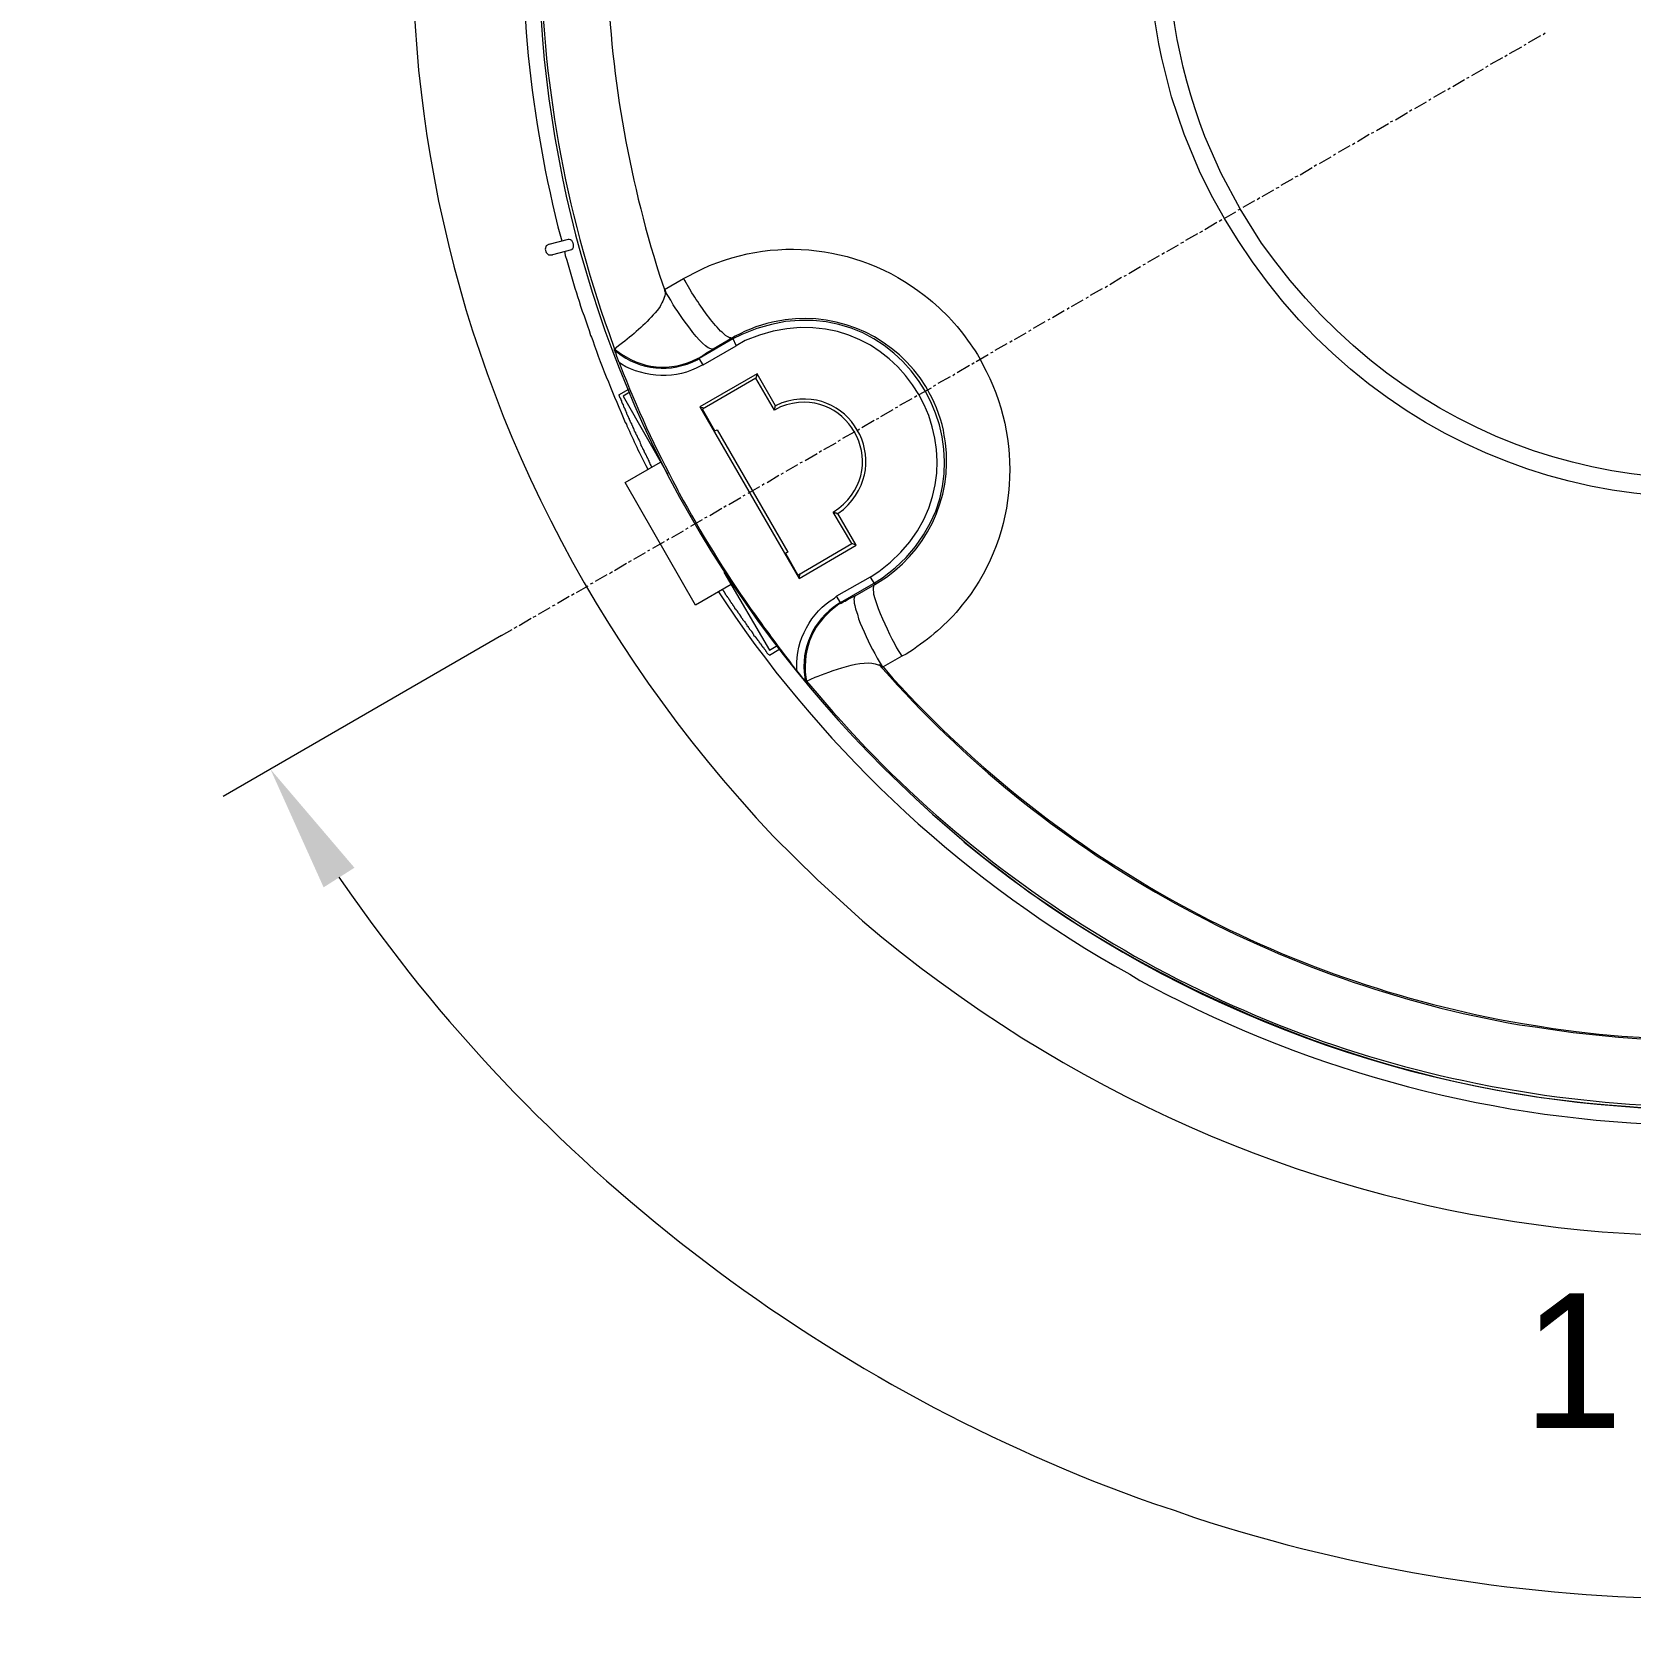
# Model space of a CAD drawing. Header units: millimetres. Extents: x 37 to 401, y 0 to 137.
# Drawn here: x 281.2 to 341.6, y 5.4 to 65.6 of the extents above; entities that cross this region are included whole.
import ezdxf

# ---------------------------------------------------------------- set-up
doc = ezdxf.new("R2010")
doc.units = ezdxf.units.MM

msp = doc.modelspace()

# ---------------------------------------------------------------- hatches: boundary and pattern name
h = msp.add_hatch(color=7)
h.dxf.hatch_style = 2
h.paths.add_polyline_path([(290.235217, 37.739495), (292.246085, 33.273399), (293.410217, 34.014197)])

# ---------------------------------------------------------------- linework, layer by layer
at = {"color": 7, "lineweight": 20}
for points in [[(337.733217, 65.171601), (338.198883, 65.425601)], [(338.283585, 65.467899), (338.368217, 65.531399)], [(336.293883, 64.346101), (336.759585, 64.600101)], [(336.844217, 64.642399), (336.928883, 64.705899)], [(337.013585, 64.748197), (337.479217, 65.002197)], [(337.563883, 65.065697), (337.648585, 65.108101)], [(335.595383, 63.922697), (336.039883, 64.176697)], [(336.124585, 64.240197), (336.209217, 64.282601)], [(334.156085, 63.097197), (334.600585, 63.351197)], [(334.685217, 63.393601), (334.769883, 63.457101)], [(334.875717, 63.499399), (335.320217, 63.774601)], [(335.404883, 63.816899), (335.489585, 63.859197)], [(333.436383, 62.673899), (333.880883, 62.927899)], [(333.965585, 62.991399), (334.050217, 63.033697)], [(332.526217, 62.165899), (332.610883, 62.208197)], [(332.716717, 62.250601), (333.161217, 62.525697)], [(333.245883, 62.568101), (333.330585, 62.631601)], [(331.277383, 61.425101), (331.721883, 61.700197)], [(331.806585, 61.742601), (331.891217, 61.784899)], [(331.997085, 61.848399), (332.441585, 62.102399)], [(330.367217, 60.917101), (330.451883, 60.959399)], [(330.557717, 61.022899), (331.002217, 61.276899)], [(331.086883, 61.319197), (331.171585, 61.382697)], [(329.118383, 60.176197), (329.562883, 60.451399)], [(329.647585, 60.493697), (329.732217, 60.557197)], [(329.838085, 60.599601), (330.282585, 60.853601)], [(328.398717, 59.774101), (328.843217, 60.028101)], [(328.927883, 60.091601), (329.033717, 60.133899)], [(326.959383, 58.948601), (327.403883, 59.202601)], [(327.488585, 59.244899), (327.594383, 59.308399)], [(327.679085, 59.350697), (328.123585, 59.604697)], [(328.208217, 59.668197), (328.314085, 59.710601)], [(326.239717, 58.525197), (326.684217, 58.779197)], [(326.768883, 58.842697), (326.874717, 58.885101)], [(324.800383, 57.699697), (325.244883, 57.953697)], [(325.329585, 57.996101), (325.435383, 58.059601)], [(325.520085, 58.101899), (325.964585, 58.377101)], [(326.049217, 58.419399), (326.155085, 58.482899)], [(300.755085, 57.551601), (300.649217, 57.488101), (300.606883, 57.361101), (300.649217, 57.234101), (300.733883, 57.149399), (300.882085, 57.149399)], [(300.755085, 57.551495), (301.495883, 57.741995)], [(301.601717, 57.339899), (300.882085, 57.149399)], [(324.080717, 57.276399), (324.525217, 57.530399)], [(324.609883, 57.593899), (324.715717, 57.636197)], [(323.191717, 56.768399), (323.276383, 56.810697)], [(323.361085, 56.874197), (323.805585, 57.128197)], [(323.890217, 57.170601), (323.996085, 57.234101)], [(305.115383, 55.836995), (305.835085, 56.260399)], [(305.835085, 56.260399), (305.835085, 56.239197), (305.856217, 56.217995), (305.856217, 56.196899), (305.877383, 56.196899), (305.877383, 56.175697)], [(321.921717, 56.027601), (322.366217, 56.302697)], [(322.472085, 56.345101), (322.556717, 56.387399)], [(322.641383, 56.450899), (323.085883, 56.704899)], [(305.115383, 55.836995), (305.115383, 55.815899), (305.136585, 55.815899), (305.136585, 55.773495), (305.157717, 55.773495), (305.157717, 55.752399)], [(321.032717, 55.519601), (321.117383, 55.561899)], [(321.202085, 55.625399), (321.646585, 55.879399)], [(321.752383, 55.921697), (321.837085, 55.985197)], [(319.762717, 54.778697), (320.207217, 55.053899)], [(320.313085, 55.096197), (320.397717, 55.159697)], [(320.482383, 55.202101), (320.926883, 55.456101)], [(318.873717, 54.270697), (318.958383, 54.313101)], [(319.043085, 54.376601), (319.487585, 54.630601)], [(319.593383, 54.694101), (319.678085, 54.736399)], [(307.697717, 53.974399), (306.427717, 53.233495)], [(306.575883, 53.000697), (307.824717, 53.720399)], [(307.676585, 54.016697), (306.956883, 53.593399)], [(307.676585, 54.016697), (307.824717, 53.720399)], [(317.603717, 53.551101), (318.048217, 53.805101)], [(318.154085, 53.847399), (318.238717, 53.910899)], [(318.323383, 53.953197), (318.767883, 54.207197)], [(303.231585, 53.550995), (303.231585, 53.593399)], [(303.400883, 53.085399), (303.316217, 53.318197), (303.273883, 53.445197), (303.252717, 53.487495), (303.231585, 53.550995)], [(306.448883, 53.275899), (306.427717, 53.233495)], [(306.575883, 53.000697), (306.427717, 53.233601)], [(316.884085, 53.127697), (317.328585, 53.381697)], [(317.434383, 53.445197), (317.519085, 53.487601)], [(308.607883, 52.661995), (306.448883, 51.413197)], [(308.565585, 52.492697), (306.554717, 51.328495)], [(308.607883, 52.661995), (308.565585, 52.492697)], [(309.264085, 51.286197), (308.565585, 52.492697)], [(309.306383, 51.455495), (308.607883, 52.661995)], [(315.444717, 52.302197), (315.910383, 52.556197)], [(315.995085, 52.598601), (316.079717, 52.662101)], [(316.164383, 52.704399), (316.630085, 52.979601)], [(316.714717, 53.021899), (316.799383, 53.085399)], [(303.760717, 52.069399), (303.379717, 51.857697)], [(303.803085, 51.963495), (303.549085, 51.815399)], [(314.725085, 51.878899), (315.190717, 52.132899)], [(315.275383, 52.196399), (315.360085, 52.238697)], [(303.549085, 51.815399), (305.242383, 48.852101)], [(306.448883, 51.413197), (310.195383, 44.936197)], [(306.448883, 51.413197), (306.618217, 51.370899)], [(307.020383, 50.503101), (306.554717, 51.328601)], [(309.306383, 51.455495), (309.306383, 51.434399), (309.285217, 51.434399), (309.285217, 51.370899), (309.264085, 51.370899), (309.264085, 51.286197)], [(313.285717, 51.053399), (313.751383, 51.307399)], [(313.836085, 51.370899), (313.920717, 51.413197)], [(314.005383, 51.476697), (314.471085, 51.730697)], [(314.555717, 51.773101), (314.640383, 51.836601)], [(312.566085, 50.630101), (313.031717, 50.905197)], [(313.116383, 50.947601), (313.201085, 50.989899)], [(307.020383, 50.503101), (307.105085, 50.545399)], [(307.105085, 50.545399), (309.772085, 45.931101)], [(311.677085, 50.122101), (311.761717, 50.164399)], [(311.846383, 50.227899), (312.312085, 50.481899)], [(312.396717, 50.524197), (312.481383, 50.587697)], [(310.428217, 49.381197), (310.872717, 49.656399)], [(310.957383, 49.698697), (311.042085, 49.762197)], [(311.126717, 49.804601), (311.592383, 50.058601)], [(303.633717, 48.555697), (304.967217, 49.317697)], [(309.518085, 48.873197), (309.602717, 48.915601)], [(309.708585, 48.979101), (310.153085, 49.233101)], [(310.237717, 49.296601), (310.322383, 49.338899)], [(306.279585, 43.920197), (303.633717, 48.555697)], [(308.269217, 48.153601), (308.713717, 48.407601)], [(308.798383, 48.449899), (308.883085, 48.513399)], [(308.988883, 48.555697), (309.433383, 48.830899)], [(307.359085, 47.624399), (307.443717, 47.687899)], [(307.549585, 47.730197), (307.994085, 47.984197)], [(308.078717, 48.047697), (308.163383, 48.090101)], [(306.110217, 46.904697), (306.554717, 47.158697)], [(306.639383, 47.222197), (306.724085, 47.264601)], [(306.829883, 47.306899), (307.274383, 47.582101)], [(312.185085, 46.248495), (311.486585, 47.433899)], [(311.486585, 47.433899), (311.528883, 47.433899), (311.528883, 47.412697), (311.613585, 47.412697), (311.613585, 47.391495), (311.655883, 47.391495)], [(312.354383, 46.184995), (311.655883, 47.391495)], [(305.390585, 46.481399), (305.835085, 46.735399)], [(305.919717, 46.798899), (306.004383, 46.841197)], [(303.951217, 45.655899), (304.395717, 45.909899)], [(304.480383, 45.973399), (304.565085, 46.015697)], [(304.670883, 46.079197), (305.115383, 46.333197)], [(305.200085, 46.375601), (305.284717, 46.439101)], [(309.772085, 45.931101), (309.687383, 45.888697)], [(309.687383, 45.888697), (310.153085, 45.063197)], [(310.153085, 45.063197), (312.185085, 46.248601)], [(310.195383, 44.936197), (312.354383, 46.185101)], [(312.354383, 46.184995), (312.185085, 46.248495)], [(303.231585, 45.232601), (303.676085, 45.507697)], [(303.760717, 45.550101), (303.866585, 45.613601)], [(301.792217, 44.407101), (302.236717, 44.661101)], [(302.321383, 44.724601), (302.427217, 44.766899)], [(302.511883, 44.830399), (302.956383, 45.084399)], [(303.041085, 45.126697), (303.146883, 45.190197)], [(307.634217, 44.703399), (306.279585, 43.920197)], [(307.359085, 45.169101), (309.073585, 42.226899)], [(310.195383, 44.936197), (310.237717, 45.126697)], [(312.883585, 44.978601), (311.613585, 44.258899)], [(311.761717, 44.026101), (313.010585, 44.745697)], [(312.312085, 44.280101), (313.052883, 44.703399)], [(312.883585, 44.978495), (313.052883, 44.703399)], [(301.072585, 44.004899), (301.517085, 44.258899)], [(301.601717, 44.301197), (301.707585, 44.364697)], [(311.761717, 44.026101), (311.613585, 44.258899)], [(312.312085, 44.279995), (312.058085, 44.152995), (311.931085, 44.068399), (311.867585, 44.047197), (311.846383, 44.025995), (311.804085, 44.004899)], [(300.162383, 43.475697), (300.268217, 43.518101)], [(300.352883, 43.581601), (300.797383, 43.835601)], [(300.882085, 43.899101), (300.987883, 43.941399)], [(311.761717, 44.025995), (311.804085, 44.004899)], [(298.955883, 42.777197), (299.358085, 43.010101)], [(299.442717, 43.052399), (299.548585, 43.115899)], [(299.633217, 43.158197), (300.077717, 43.433399)], [(298.955883, 42.777197), (288.457217, 36.702399)], [(309.073585, 42.226899), (309.327585, 42.375101)], [(309.073585, 42.036399), (309.433383, 42.248101)], [(313.328085, 41.612995), (313.222217, 41.676495)], [(314.068883, 41.994101), (313.370383, 41.591899)], [(310.428217, 41.083899), (310.343585, 41.168495), (310.258883, 41.274399), (310.110717, 41.464899)], [(310.470585, 41.062697), (310.428217, 41.083899)], [(313.328085, 41.612995), (313.349217, 41.612995), (313.349217, 41.591899), (313.370383, 41.591899)]]:
    msp.add_lwpolyline(points, dxfattribs=at)
for points in [[(303.231585, 53.593399), (303.231585, 53.614495), (303.252717, 53.614495), (303.252717, 53.593399)], [(310.470585, 41.062697), (310.470585, 41.083899), (310.491717, 41.083899), (310.491717, 41.062697)]]:
    msp.add_lwpolyline(points, close=True, dxfattribs=at)
for points, knots in [([(341.733717, 117.918899), (341.733717, 117.918899), (339.426585, 117.728399), (339.426585, 117.728399), (298.838091, 113.033597), (281.235185, 64.980007), (309.221717, 35.199495), (309.221717, 35.199495), (310.872717, 33.569697), (310.872717, 33.569697), (310.872717, 33.569697), (312.587217, 32.003399), (312.587217, 32.003399), (343.800712, 5.635024), (390.884904, 25.766994), (393.401585, 66.547399), (393.401585, 66.547399), (393.465085, 68.854495), (393.465085, 68.854495), (393.465085, 68.854495), (393.422717, 71.182899), (393.422717, 71.182899), (392.328788, 95.453305), (373.750805, 115.192315), (349.586585, 117.728399), (349.586585, 117.728399), (347.279383, 117.918899), (347.279383, 117.918899)], [0, 0, 0, 0, 1, 1, 1, 2, 2, 2, 3, 3, 3, 4, 4, 4, 5, 5, 5, 6, 6, 6, 7, 7, 7, 8, 8, 8, 9, 9, 9, 9]), ([(336.209217, 112.457899), (336.209217, 112.457899), (334.156085, 112.013399), (334.156085, 112.013399), (298.253185, 102.963626), (288.327394, 57.563913), (317.201585, 34.373995), (317.201585, 34.373995), (318.873717, 33.103995), (318.873717, 33.103995), (318.873717, 33.103995), (320.630585, 31.918697), (320.630585, 31.918697), (351.965683, 12.22142), (391.666589, 36.420212), (388.469717, 73.299495), (388.469717, 73.299495), (388.215717, 75.394995), (388.215717, 75.394995), (388.215717, 75.394995), (387.877085, 77.469399), (387.877085, 77.469399), (384.5941, 94.438292), (371.684585, 107.952927), (354.878217, 112.013399), (354.878217, 112.013399), (352.825085, 112.457899), (352.825085, 112.457899)], [0, 0, 0, 0, 1, 1, 1, 2, 2, 2, 3, 3, 3, 4, 4, 4, 5, 5, 5, 6, 6, 6, 7, 7, 7, 8, 8, 8, 9, 9, 9, 9]), ([(332.737883, 112.267399), (332.737883, 112.267399), (332.208717, 112.097995), (332.208717, 112.097995), (323.769214, 109.720026), (316.091711, 104.753197), (310.428217, 98.064495), (310.428217, 98.064495), (310.068383, 97.641197), (310.068383, 97.641197), (310.068383, 97.641197), (309.708585, 97.217899), (309.708585, 97.217899), (304.19361, 90.397294), (300.745207, 81.931297), (299.950717, 73.193697), (299.950717, 73.193697), (299.908383, 72.643399), (299.908383, 72.643399), (299.908383, 72.643399), (299.866085, 72.092995), (299.866085, 72.092995), (299.530911, 67.437422), (299.965604, 62.735318), (301.093717, 58.207697), (301.093717, 58.207697), (301.241883, 57.678495), (301.241883, 57.678495)], [0, 0, 0, 0, 1, 1, 1, 2, 2, 2, 3, 3, 3, 4, 4, 4, 5, 5, 5, 6, 6, 6, 7, 7, 7, 8, 8, 8, 9, 9, 9, 9]), ([(336.209217, 112.373197), (336.209217, 112.373197), (335.595383, 112.246197), (335.595383, 112.246197), (326.048194, 110.280202), (317.341285, 105.145909), (311.020883, 97.725899), (311.020883, 97.725899), (310.618717, 97.260197), (310.618717, 97.260197), (310.618717, 97.260197), (310.237717, 96.773399), (310.237717, 96.773399), (304.095185, 89.261702), (300.623111, 79.650624), (300.437585, 69.955197), (300.437585, 69.955197), (300.437585, 69.341399), (300.437585, 69.341399), (300.437585, 69.341399), (300.437585, 68.727495), (300.437585, 68.727495), (300.471099, 63.781621), (301.355513, 58.84312), (303.019883, 54.185995), (303.019883, 54.185995), (303.231585, 53.593399), (303.231585, 53.593399)], [0, 0, 0, 0, 1, 1, 1, 2, 2, 2, 3, 3, 3, 4, 4, 4, 5, 5, 5, 6, 6, 6, 7, 7, 7, 8, 8, 8, 9, 9, 9, 9]), ([(337.034717, 109.960197), (337.034717, 109.960197), (336.442085, 109.854399), (336.442085, 109.854399), (327.293111, 108.059113), (318.858194, 103.11211), (312.841217, 95.990197), (312.841217, 95.990197), (312.460217, 95.524495), (312.460217, 95.524495), (312.460217, 95.524495), (312.079217, 95.079995), (312.079217, 95.079995), (306.181901, 87.691805), (303.01251, 78.708319), (302.935217, 69.256697), (302.935217, 69.256697), (302.956383, 68.663995), (302.956383, 68.663995), (302.956383, 68.663995), (302.956383, 68.071399), (302.956383, 68.071399), (303.041791, 64.1072), (303.7332, 60.166707), (304.924883, 56.387399), (304.924883, 56.387399), (305.115383, 55.836995), (305.115383, 55.836995)], [0, 0, 0, 0, 1, 1, 1, 2, 2, 2, 3, 3, 3, 4, 4, 4, 5, 5, 5, 6, 6, 6, 7, 7, 7, 8, 8, 8, 9, 9, 9, 9]), ([(364.911217, 69.066197), (364.911217, 69.066197), (364.847717, 70.590197), (364.847717, 70.590197), (364.847717, 70.590197), (364.678383, 72.114197), (364.678383, 72.114197), (362.961802, 83.285999), (352.659597, 90.890794), (341.479717, 89.237995), (341.479717, 89.237995), (339.976883, 88.962899), (339.976883, 88.962899), (339.976883, 88.962899), (338.495217, 88.560697), (338.495217, 88.560697), (327.136513, 85.031896), (321.230307, 72.697021), (325.520085, 61.615495), (325.520085, 61.615495), (326.133883, 60.218495), (326.133883, 60.218495), (326.133883, 60.218495), (326.853585, 58.884995), (326.853585, 58.884995), (326.853585, 58.884995), (327.657883, 57.593899), (327.657883, 57.593899), (338.812011, 41.766524), (363.094799, 48.243912), (364.847717, 67.542197), (364.847717, 67.542197), (364.911217, 69.066197), (364.911217, 69.066197)], [0, 0, 0, 0, 1, 1, 1, 2, 2, 2, 3, 3, 3, 4, 4, 4, 5, 5, 5, 6, 6, 6, 7, 7, 7, 8, 8, 8, 9, 9, 9, 10, 10, 10, 11, 11, 11, 11]), ([(365.630883, 69.066197), (365.630883, 69.066197), (365.567383, 70.590197), (365.567383, 70.590197), (365.567383, 70.590197), (365.419217, 72.071899), (365.419217, 72.071899), (363.805999, 83.06202), (354.089406, 90.919405), (343.003717, 90.126995), (343.003717, 90.126995), (341.500883, 89.978899), (341.500883, 89.978899), (341.500883, 89.978899), (340.019217, 89.703697), (340.019217, 89.703697), (328.623789, 87.230407), (321.399994, 75.96272), (323.890217, 64.578899), (323.890217, 64.578899), (324.250085, 63.118399), (324.250085, 63.118399), (324.250085, 63.118399), (324.736883, 61.700197), (324.736883, 61.700197), (324.736883, 61.700197), (325.308383, 60.303197), (325.308383, 60.303197), (334.854903, 40.535012), (363.536512, 45.709204), (365.567383, 67.563399), (365.567383, 67.563399), (365.630883, 69.066197), (365.630883, 69.066197)], [0, 0, 0, 0, 1, 1, 1, 2, 2, 2, 3, 3, 3, 4, 4, 4, 5, 5, 5, 6, 6, 6, 7, 7, 7, 8, 8, 8, 9, 9, 9, 10, 10, 10, 11, 11, 11, 11]), ([(305.835085, 56.260399), (305.835085, 56.260399), (306.004383, 56.344995), (306.004383, 56.344995), (308.839306, 57.932601), (312.3692, 57.634504), (314.915585, 55.625399), (314.915585, 55.625399), (315.084883, 55.498399), (315.084883, 55.498399), (315.084883, 55.498399), (315.233085, 55.371399), (315.233085, 55.371399), (315.913911, 54.798805), (316.45539, 54.132796), (316.926383, 53.381697), (316.926383, 53.381697), (317.032217, 53.212399), (317.032217, 53.212399)], [0, 0, 0, 0, 1, 1, 1, 2, 2, 2, 3, 3, 3, 4, 4, 4, 5, 5, 5, 6, 6, 6, 6]), ([(301.495883, 57.742101), (301.495883, 57.742101), (301.517085, 57.742101), (301.517085, 57.742101), (301.642992, 57.758294), (301.707585, 57.46831), (301.644085, 57.382197), (301.644085, 57.382197), (301.644085, 57.361101), (301.644085, 57.361101), (301.644085, 57.361101), (301.622883, 57.361101), (301.622883, 57.361101), (301.622883, 57.361101), (301.622883, 57.339899), (301.622883, 57.339899), (301.622883, 57.339899), (301.601717, 57.339899), (301.601717, 57.339899)], [0, 0, 0, 0, 1, 1, 1, 2, 2, 2, 3, 3, 3, 4, 4, 4, 5, 5, 5, 6, 6, 6, 6]), ([(301.347717, 57.276399), (301.347717, 57.276399), (301.347717, 57.212899), (301.347717, 57.212899), (301.347717, 57.212899), (301.368883, 57.128197), (301.368883, 57.128197), (301.534407, 56.651594), (301.625706, 56.1951), (301.792217, 55.709995), (301.792217, 55.709995), (301.834585, 55.582995), (301.834585, 55.582995), (301.974285, 55.078205), (302.178896, 54.604813), (302.321383, 54.101399), (302.321383, 54.101399), (302.363717, 54.037899), (302.363717, 54.037899), (302.363717, 54.037899), (302.384883, 53.974399), (302.384883, 53.974399), (302.384883, 53.974399), (302.406085, 53.910899), (302.406085, 53.910899), (302.763096, 52.855), (303.210807, 51.840411), (303.633717, 50.820495), (303.633717, 50.820495), (303.676085, 50.756995), (303.676085, 50.756995), (303.676085, 50.756995), (303.697217, 50.693495), (303.697217, 50.693495), (303.94589, 50.161894), (304.181616, 49.623626), (304.459217, 49.105995), (304.459217, 49.105995), (304.480383, 49.042495), (304.480383, 49.042495)], [0, 0, 0, 0, 1, 1, 1, 2, 2, 2, 3, 3, 3, 4, 4, 4, 5, 5, 5, 6, 6, 6, 7, 7, 7, 8, 8, 8, 9, 9, 9, 10, 10, 10, 11, 11, 11, 12, 12, 12, 13, 13, 13, 13]), ([(313.010585, 44.745697), (313.010585, 44.745697), (313.349217, 44.957399), (313.349217, 44.957399), (318.674397, 48.842223), (314.070012, 56.821316), (308.036383, 54.143697), (308.036383, 54.143697), (307.697717, 53.974399), (307.697717, 53.974399)], [0, 0, 0, 0, 1, 1, 1, 2, 2, 2, 3, 3, 3, 3]), ([(307.676585, 54.016697), (307.676585, 54.016697), (307.655383, 53.995495), (307.655383, 53.995495), (307.655383, 53.995495), (307.634217, 53.995495), (307.634217, 53.995495), (307.634217, 53.995495), (307.613085, 54.016697), (307.613085, 54.016697), (307.613085, 54.016697), (307.570717, 54.016697), (307.570717, 54.016697), (307.570717, 54.016697), (307.528383, 54.037899), (307.528383, 54.037899), (307.528383, 54.037899), (307.507217, 54.058995), (307.507217, 54.058995), (307.507217, 54.058995), (307.422585, 54.101399), (307.422585, 54.101399), (307.422585, 54.101399), (307.295585, 54.228399), (307.295585, 54.228399), (307.295585, 54.228399), (307.232085, 54.270697), (307.232085, 54.270697), (307.232085, 54.270697), (307.105085, 54.418899), (307.105085, 54.418899), (306.761515, 54.777709), (306.431315, 55.295517), (306.152585, 55.709995), (306.152585, 55.709995), (306.067883, 55.858197), (306.067883, 55.858197), (306.067883, 55.858197), (305.877383, 56.175697), (305.877383, 56.175697)], [0, 0, 0, 0, 1, 1, 1, 2, 2, 2, 3, 3, 3, 4, 4, 4, 5, 5, 5, 6, 6, 6, 7, 7, 7, 8, 8, 8, 9, 9, 9, 10, 10, 10, 11, 11, 11, 12, 12, 12, 13, 13, 13, 13]), ([(312.883585, 44.978495), (312.883585, 44.978495), (313.201085, 45.190197), (313.201085, 45.190197), (318.221501, 48.900008), (313.901702, 56.395125), (308.163383, 53.910899), (308.163383, 53.910899), (307.824717, 53.720399), (307.824717, 53.720399)], [0, 0, 0, 0, 1, 1, 1, 2, 2, 2, 3, 3, 3, 3]), ([(305.115383, 55.836995), (305.115383, 55.836995), (305.115383, 55.794697), (305.115383, 55.794697), (305.115383, 55.794697), (305.136585, 55.752399), (305.136585, 55.752399), (305.151014, 55.551316), (305.029306, 55.378807), (304.946085, 55.201995), (304.946085, 55.201995), (304.882585, 55.117399), (304.882585, 55.117399), (304.882585, 55.117399), (304.840217, 55.053899), (304.840217, 55.053899), (304.457488, 54.583999), (304.001699, 54.199824), (303.527883, 53.826197), (303.527883, 53.826197), (303.379717, 53.720399), (303.379717, 53.720399), (303.379717, 53.720399), (303.231585, 53.593399), (303.231585, 53.593399)], [0, 0, 0, 0, 1, 1, 1, 2, 2, 2, 3, 3, 3, 4, 4, 4, 5, 5, 5, 6, 6, 6, 7, 7, 7, 8, 8, 8, 8]), ([(306.448883, 53.275899), (306.448883, 53.275899), (306.470085, 53.296995), (306.470085, 53.296995), (306.470085, 53.296995), (306.512383, 53.318197), (306.512383, 53.318197), (306.512383, 53.318197), (306.702883, 53.445197), (306.702883, 53.445197), (306.702883, 53.445197), (306.956883, 53.593399), (306.956883, 53.593399), (306.956883, 53.593399), (306.935717, 53.593399), (306.935717, 53.593399), (306.56851, 53.533427), (305.510494, 55.137119), (305.348217, 55.434899), (305.348217, 55.434899), (305.157717, 55.752399), (305.157717, 55.752399)], [0, 0, 0, 0, 1, 1, 1, 2, 2, 2, 3, 3, 3, 4, 4, 4, 5, 5, 5, 6, 6, 6, 7, 7, 7, 7]), ([(315.042585, 52.069399), (315.042585, 52.069399), (314.979085, 52.175197), (314.979085, 52.175197), (313.913308, 53.9726), (311.730284, 55.011213), (309.666217, 54.694101), (309.666217, 54.694101), (309.539217, 54.672899), (309.539217, 54.672899), (309.539217, 54.672899), (309.391085, 54.651697), (309.391085, 54.651697), (308.853417, 54.568794), (308.262902, 54.333209), (307.782383, 54.080197), (307.782383, 54.080197), (307.676585, 54.016697), (307.676585, 54.016697)], [0, 0, 0, 0, 1, 1, 1, 2, 2, 2, 3, 3, 3, 4, 4, 4, 5, 5, 5, 6, 6, 6, 6]), ([(303.231585, 53.593399), (303.231585, 53.593399), (303.316217, 53.529899), (303.316217, 53.529899), (304.219716, 52.827095), (305.352097, 52.716005), (306.364217, 53.233495), (306.364217, 53.233495), (306.448883, 53.275899), (306.448883, 53.275899)], [0, 0, 0, 0, 1, 1, 1, 2, 2, 2, 3, 3, 3, 3]), ([(303.231585, 53.550995), (303.231585, 53.550995), (303.316217, 53.487495), (303.316217, 53.487495), (304.179817, 52.778094), (305.360917, 52.68041), (306.343085, 53.191197), (306.343085, 53.191197), (306.427717, 53.233495), (306.427717, 53.233495)], [0, 0, 0, 0, 1, 1, 1, 2, 2, 2, 3, 3, 3, 3]), ([(317.032217, 53.212399), (317.032217, 53.212399), (317.116883, 53.021899), (317.116883, 53.021899), (318.694506, 50.208814), (318.453911, 46.645794), (316.481883, 44.089601), (316.481883, 44.089601), (316.354883, 43.941399), (316.354883, 43.941399), (316.354883, 43.941399), (316.227883, 43.772101), (316.227883, 43.772101), (315.663509, 43.111313), (314.970301, 42.544717), (314.238217, 42.078697), (314.238217, 42.078697), (314.068883, 41.994101), (314.068883, 41.994101)], [0, 0, 0, 0, 1, 1, 1, 2, 2, 2, 3, 3, 3, 4, 4, 4, 5, 5, 5, 6, 6, 6, 6]), ([(303.400883, 53.085399), (303.400883, 53.085399), (303.443217, 52.979495), (303.443217, 52.979495), (304.043292, 51.416019), (304.786982, 49.810492), (305.581085, 48.343995), (305.581085, 48.343995), (305.623383, 48.259399), (305.623383, 48.259399), (305.623383, 48.259399), (305.665717, 48.153495), (305.665717, 48.153495), (306.490899, 46.676097), (307.362613, 45.205719), (308.353883, 43.814399), (308.353883, 43.814399), (308.417383, 43.729697), (308.417383, 43.729697), (308.417383, 43.729697), (308.480883, 43.644995), (308.480883, 43.644995), (308.976183, 42.931714), (309.499388, 42.238505), (310.026085, 41.549495), (310.026085, 41.549495), (310.110717, 41.464899), (310.110717, 41.464899)], [0, 0, 0, 0, 1, 1, 1, 2, 2, 2, 3, 3, 3, 4, 4, 4, 5, 5, 5, 6, 6, 6, 7, 7, 7, 8, 8, 8, 9, 9, 9, 9]), ([(306.575883, 53.000697), (306.575883, 53.000697), (306.491217, 52.958399), (306.491217, 52.958399), (305.5747, 52.44232), (304.386897, 52.48991), (303.485585, 53.021899), (303.485585, 53.021899), (303.400883, 53.085399), (303.400883, 53.085399)], [0, 0, 0, 0, 1, 1, 1, 2, 2, 2, 3, 3, 3, 3]), ([(311.486585, 47.433899), (311.486585, 47.433899), (311.698217, 47.581995), (311.698217, 47.581995), (313.74401, 49.221107), (311.957896, 52.345624), (309.496883, 51.413197), (309.496883, 51.413197), (309.264085, 51.286197), (309.264085, 51.286197)], [0, 0, 0, 0, 1, 1, 1, 2, 2, 2, 3, 3, 3, 3]), ([(311.655883, 47.391495), (311.655883, 47.391495), (311.867585, 47.539697), (311.867585, 47.539697), (313.859404, 49.320907), (312.056286, 52.4105), (309.539217, 51.561399), (309.539217, 51.561399), (309.306383, 51.455495), (309.306383, 51.455495)], [0, 0, 0, 0, 1, 1, 1, 2, 2, 2, 3, 3, 3, 3]), ([(313.052883, 44.703399), (313.052883, 44.703399), (313.158717, 44.766899), (313.158717, 44.766899), (314.981484, 45.867495), (316.002494, 47.944404), (315.719883, 50.058495), (315.719883, 50.058495), (315.698717, 50.206697), (315.698717, 50.206697), (315.698717, 50.206697), (315.677585, 50.333697), (315.677585, 50.333697), (315.602408, 50.853727), (315.371409, 51.489115), (315.106085, 51.942399), (315.106085, 51.942399), (315.042585, 52.069399), (315.042585, 52.069399)], [0, 0, 0, 0, 1, 1, 1, 2, 2, 2, 3, 3, 3, 4, 4, 4, 5, 5, 5, 6, 6, 6, 6]), ([(303.379717, 51.857697), (303.379717, 51.857697), (303.400883, 51.836495), (303.400883, 51.836495), (303.400883, 51.836495), (303.400883, 51.815399), (303.400883, 51.815399), (303.400883, 51.815399), (303.422085, 51.794197), (303.422085, 51.794197), (303.422085, 51.794197), (303.422085, 51.772995), (303.422085, 51.772995), (303.422085, 51.772995), (303.443217, 51.751899), (303.443217, 51.751899), (303.443217, 51.751899), (303.443217, 51.730697), (303.443217, 51.730697), (303.443217, 51.730697), (303.464383, 51.709495), (303.464383, 51.709495), (303.464383, 51.709495), (303.464383, 51.667197), (303.464383, 51.667197), (303.464383, 51.667197), (303.485585, 51.645995), (303.485585, 51.645995), (303.485585, 51.645995), (303.485585, 51.603697), (303.485585, 51.603697), (303.485585, 51.603697), (303.506717, 51.582495), (303.506717, 51.582495), (303.506717, 51.582495), (303.506717, 51.561399), (303.506717, 51.561399), (303.506717, 51.561399), (303.527883, 51.540197), (303.527883, 51.540197), (303.527883, 51.540197), (303.527883, 51.518995), (303.527883, 51.518995), (303.527883, 51.518995), (303.549085, 51.497899), (303.549085, 51.497899), (303.549085, 51.497899), (303.549085, 51.476697), (303.549085, 51.476697), (303.549085, 51.476697), (303.570217, 51.455495), (303.570217, 51.455495), (303.570217, 51.455495), (303.570217, 51.413197), (303.570217, 51.413197), (303.570217, 51.413197), (303.591383, 51.391995), (303.591383, 51.391995), (303.591383, 51.391995), (303.591383, 51.370899), (303.591383, 51.370899), (303.591383, 51.370899), (303.612585, 51.349697), (303.612585, 51.349697), (303.612585, 51.349697), (303.612585, 51.328495), (303.612585, 51.328495), (303.612585, 51.328495), (303.633717, 51.307399), (303.633717, 51.307399), (303.633717, 51.307399), (303.633717, 51.286197), (303.633717, 51.286197), (303.633717, 51.286197), (303.654883, 51.264995), (303.654883, 51.264995), (303.654883, 51.264995), (303.654883, 51.222697), (303.654883, 51.222697), (303.654883, 51.222697), (303.676085, 51.201495), (303.676085, 51.201495), (303.676085, 51.201495), (303.676085, 51.159197), (303.676085, 51.159197), (303.676085, 51.159197), (303.697217, 51.137995), (303.697217, 51.137995), (303.697217, 51.137995), (303.697217, 51.116899), (303.697217, 51.116899), (303.697217, 51.116899), (303.718383, 51.095697), (303.718383, 51.095697), (303.718383, 51.095697), (303.718383, 51.074495), (303.718383, 51.074495), (303.718383, 51.074495), (303.739585, 51.053399), (303.739585, 51.053399), (303.739585, 51.053399), (303.739585, 51.032197), (303.739585, 51.032197), (303.739585, 51.032197), (303.760717, 51.010995), (303.760717, 51.010995), (303.760717, 51.010995), (303.760717, 50.989899), (303.760717, 50.989899), (303.760717, 50.989899), (303.781883, 50.968697), (303.781883, 50.968697), (303.781883, 50.968697), (303.781883, 50.926399), (303.781883, 50.926399), (303.781883, 50.926399), (303.803085, 50.905197), (303.803085, 50.905197), (303.803085, 50.905197), (303.803085, 50.883995), (303.803085, 50.883995), (303.803085, 50.883995), (303.824217, 50.862899), (303.824217, 50.862899), (303.824217, 50.862899), (303.824217, 50.841697), (303.824217, 50.841697), (303.824217, 50.841697), (303.845383, 50.820495), (303.845383, 50.820495), (303.845383, 50.820495), (303.845383, 50.799399), (303.845383, 50.799399), (303.845383, 50.799399), (303.866585, 50.778197), (303.866585, 50.778197), (303.866585, 50.778197), (303.866585, 50.756995), (303.866585, 50.756995), (303.866585, 50.756995), (303.887717, 50.735899), (303.887717, 50.735899), (303.887717, 50.735899), (303.887717, 50.714697), (303.887717, 50.714697), (303.887717, 50.714697), (303.908883, 50.693495), (303.908883, 50.693495), (303.908883, 50.693495), (303.908883, 50.651197), (303.908883, 50.651197), (303.908883, 50.651197), (303.930085, 50.629995), (303.930085, 50.629995), (303.930085, 50.629995), (303.930085, 50.608899), (303.930085, 50.608899), (303.930085, 50.608899), (303.951217, 50.587697), (303.951217, 50.587697), (303.951217, 50.587697), (303.951217, 50.545399), (303.951217, 50.545399), (303.951217, 50.545399), (303.972383, 50.524197), (303.972383, 50.524197), (303.972383, 50.524197), (303.972383, 50.502995), (303.972383, 50.502995), (303.972383, 50.502995), (303.993585, 50.481899), (303.993585, 50.481899), (303.993585, 50.481899), (303.993585, 50.460697), (303.993585, 50.460697), (303.993585, 50.460697), (304.014717, 50.439495), (304.014717, 50.439495), (304.014717, 50.439495), (304.014717, 50.418399), (304.014717, 50.418399), (304.014717, 50.418399), (304.035883, 50.397197), (304.035883, 50.397197), (304.035883, 50.397197), (304.035883, 50.375995), (304.035883, 50.375995), (304.035883, 50.375995), (304.057085, 50.354899), (304.057085, 50.354899), (304.057085, 50.354899), (304.057085, 50.333697), (304.057085, 50.333697), (304.057085, 50.333697), (304.078217, 50.312495), (304.078217, 50.312495), (304.078217, 50.312495), (304.078217, 50.291399), (304.078217, 50.291399), (304.078217, 50.291399), (304.099383, 50.270197), (304.099383, 50.270197), (304.099383, 50.270197), (304.099383, 50.248995), (304.099383, 50.248995), (304.099383, 50.248995), (304.120585, 50.227899), (304.120585, 50.227899), (304.120585, 50.227899), (304.120585, 50.206697), (304.120585, 50.206697), (304.175583, 50.147819), (304.184403, 50.033519), (304.226383, 49.994995), (304.226383, 49.994995), (304.226383, 49.952697), (304.226383, 49.952697), (304.272597, 49.894524), (304.286391, 49.820405), (304.332217, 49.762197), (304.332217, 49.762197), (304.332217, 49.740995), (304.332217, 49.740995), (304.332217, 49.740995), (304.353383, 49.719899), (304.353383, 49.719899), (304.353383, 49.719899), (304.353383, 49.698697), (304.353383, 49.698697), (304.353383, 49.698697), (304.374585, 49.677495), (304.374585, 49.677495), (304.374585, 49.677495), (304.374585, 49.656399), (304.374585, 49.656399), (304.374585, 49.656399), (304.395717, 49.635197), (304.395717, 49.635197), (304.395717, 49.635197), (304.395717, 49.613995), (304.395717, 49.613995), (304.395717, 49.613995), (304.416883, 49.592899), (304.416883, 49.592899), (304.416883, 49.592899), (304.416883, 49.571697), (304.416883, 49.571697), (304.416883, 49.571697), (304.438085, 49.550495), (304.438085, 49.550495), (304.438085, 49.550495), (304.438085, 49.529399), (304.438085, 49.529399), (304.438085, 49.529399), (304.459217, 49.508197), (304.459217, 49.508197), (304.459217, 49.508197), (304.459217, 49.486995), (304.459217, 49.486995), (304.459217, 49.486995), (304.480383, 49.465899), (304.480383, 49.465899), (304.480383, 49.465899), (304.480383, 49.444697), (304.480383, 49.444697), (304.480383, 49.444697), (304.501585, 49.423495), (304.501585, 49.423495), (304.501585, 49.423495), (304.501585, 49.402399), (304.501585, 49.402399), (304.501585, 49.402399), (304.522717, 49.381197), (304.522717, 49.381197), (304.522717, 49.381197), (304.522717, 49.338899), (304.522717, 49.338899), (304.522717, 49.338899), (304.543883, 49.317697), (304.543883, 49.317697), (304.543883, 49.317697), (304.543883, 49.296495), (304.543883, 49.296495), (304.543883, 49.296495), (304.565085, 49.275399), (304.565085, 49.275399), (304.565085, 49.275399), (304.565085, 49.254197), (304.565085, 49.254197), (304.565085, 49.254197), (304.586217, 49.232995), (304.586217, 49.232995), (304.586217, 49.232995), (304.586217, 49.211899), (304.586217, 49.211899), (304.586217, 49.211899), (304.607383, 49.190697), (304.607383, 49.190697), (304.607383, 49.190697), (304.607383, 49.169495), (304.607383, 49.169495), (304.607383, 49.169495), (304.628585, 49.148399), (304.628585, 49.148399), (304.628585, 49.148399), (304.628585, 49.127197), (304.628585, 49.127197)], [0, 0, 0, 0, 1, 1, 1, 2, 2, 2, 3, 3, 3, 4, 4, 4, 5, 5, 5, 6, 6, 6, 7, 7, 7, 8, 8, 8, 9, 9, 9, 10, 10, 10, 11, 11, 11, 12, 12, 12, 13, 13, 13, 14, 14, 14, 15, 15, 15, 16, 16, 16, 17, 17, 17, 18, 18, 18, 19, 19, 19, 20, 20, 20, 21, 21, 21, 22, 22, 22, 23, 23, 23, 24, 24, 24, 25, 25, 25, 26, 26, 26, 27, 27, 27, 28, 28, 28, 29, 29, 29, 30, 30, 30, 31, 31, 31, 32, 32, 32, 33, 33, 33, 34, 34, 34, 35, 35, 35, 36, 36, 36, 37, 37, 37, 38, 38, 38, 39, 39, 39, 40, 40, 40, 41, 41, 41, 42, 42, 42, 43, 43, 43, 44, 44, 44, 45, 45, 45, 46, 46, 46, 47, 47, 47, 48, 48, 48, 49, 49, 49, 50, 50, 50, 51, 51, 51, 52, 52, 52, 53, 53, 53, 54, 54, 54, 55, 55, 55, 56, 56, 56, 57, 57, 57, 58, 58, 58, 59, 59, 59, 60, 60, 60, 61, 61, 61, 62, 62, 62, 63, 63, 63, 64, 64, 64, 65, 65, 65, 66, 66, 66, 67, 67, 67, 68, 68, 68, 69, 69, 69, 70, 70, 70, 71, 71, 71, 72, 72, 72, 73, 73, 73, 74, 74, 74, 75, 75, 75, 76, 76, 76, 77, 77, 77, 78, 78, 78, 79, 79, 79, 80, 80, 80, 81, 81, 81, 82, 82, 82, 83, 83, 83, 84, 84, 84, 85, 85, 85, 86, 86, 86, 87, 87, 87, 88, 88, 88, 89, 89, 89, 90, 90, 90, 91, 91, 91, 92, 92, 92, 93, 93, 93, 94, 94, 94, 95, 95, 95, 96, 96, 96, 97, 97, 97, 98, 98, 98, 99, 99, 99, 100, 100, 100, 101, 101, 101, 102, 102, 102, 102]), ([(313.052883, 44.703399), (313.052883, 44.703399), (313.031717, 44.682197), (313.031717, 44.682197), (313.031717, 44.682197), (313.010585, 44.660995), (313.010585, 44.660995), (313.010585, 44.660995), (313.010585, 44.618697), (313.010585, 44.618697), (313.010585, 44.618697), (312.989383, 44.576399), (312.989383, 44.576399), (312.989383, 44.576399), (312.989383, 44.491697), (312.989383, 44.491697), (312.989383, 44.491697), (313.010585, 44.428197), (313.010585, 44.428197), (313.010585, 44.428197), (313.010585, 44.343495), (313.010585, 44.343495), (313.010585, 44.343495), (313.052883, 44.174197), (313.052883, 44.174197), (313.052883, 44.174197), (313.116383, 43.983697), (313.116383, 43.983697), (313.287904, 43.502226), (313.54709, 42.928221), (313.793717, 42.480899), (313.793717, 42.480899), (313.878383, 42.311495), (313.878383, 42.311495), (313.878383, 42.311495), (314.068883, 41.993995), (314.068883, 41.993995)], [0, 0, 0, 0, 1, 1, 1, 2, 2, 2, 3, 3, 3, 4, 4, 4, 5, 5, 5, 6, 6, 6, 7, 7, 7, 8, 8, 8, 9, 9, 9, 10, 10, 10, 11, 11, 11, 12, 12, 12, 12]), ([(307.147383, 44.428197), (307.147383, 44.428197), (307.401383, 44.047197), (307.401383, 44.047197), (311.286913, 38.257796), (316.581402, 33.367908), (322.683717, 29.992495), (322.683717, 29.992495), (323.064717, 29.759697), (323.064717, 29.759697), (323.064717, 29.759697), (323.466883, 29.547995), (323.466883, 29.547995), (329.630299, 26.268608), (336.573001, 24.439808), (343.554085, 24.298697), (343.554085, 24.298697), (343.998585, 24.298697), (343.998585, 24.298697), (343.998585, 24.298697), (344.443085, 24.277495), (344.443085, 24.277495), (348.163797, 24.295205), (351.886696, 24.72771), (355.492085, 25.653399), (355.492085, 25.653399), (355.915383, 25.759197), (355.915383, 25.759197)], [0, 0, 0, 0, 1, 1, 1, 2, 2, 2, 3, 3, 3, 4, 4, 4, 5, 5, 5, 6, 6, 6, 7, 7, 7, 8, 8, 8, 9, 9, 9, 9]), ([(307.295585, 44.512899), (307.295585, 44.512899), (307.337883, 44.470495), (307.337883, 44.470495), (307.337883, 44.470495), (307.337883, 44.449399), (307.337883, 44.449399), (307.337883, 44.449399), (307.380217, 44.406995), (307.380217, 44.406995), (307.380217, 44.406995), (307.380217, 44.385899), (307.380217, 44.385899), (307.380217, 44.385899), (307.401383, 44.364697), (307.401383, 44.364697), (307.401383, 44.364697), (307.401383, 44.343495), (307.401383, 44.343495), (307.401383, 44.343495), (307.443717, 44.301197), (307.443717, 44.301197), (307.443717, 44.301197), (307.443717, 44.279995), (307.443717, 44.279995), (307.443717, 44.279995), (307.464883, 44.258899), (307.464883, 44.258899), (307.464883, 44.258899), (307.486085, 44.258899), (307.486085, 44.258899), (307.486085, 44.258899), (307.486085, 44.237697), (307.486085, 44.237697), (307.486085, 44.237697), (307.528383, 44.195399), (307.528383, 44.195399), (307.528383, 44.195399), (307.528383, 44.174197), (307.528383, 44.174197), (307.528383, 44.174197), (307.549585, 44.152995), (307.549585, 44.152995), (307.549585, 44.152995), (307.570717, 44.131899), (307.570717, 44.131899), (307.570717, 44.131899), (307.570717, 44.110697), (307.570717, 44.110697), (307.570717, 44.110697), (307.591883, 44.089495), (307.591883, 44.089495), (307.591883, 44.089495), (307.591883, 44.068399), (307.591883, 44.068399), (307.591883, 44.068399), (307.634217, 44.025995), (307.634217, 44.025995), (307.634217, 44.025995), (307.634217, 44.004899), (307.634217, 44.004899), (307.634217, 44.004899), (307.655383, 43.983697), (307.655383, 43.983697), (307.655383, 43.983697), (307.676585, 43.962495), (307.676585, 43.962495), (307.676585, 43.962495), (307.676585, 43.941399), (307.676585, 43.941399), (307.676585, 43.941399), (307.718883, 43.898995), (307.718883, 43.898995), (307.718883, 43.898995), (307.718883, 43.877899), (307.718883, 43.877899), (307.718883, 43.877899), (307.740085, 43.856697), (307.740085, 43.856697), (307.740085, 43.856697), (307.761217, 43.835495), (307.761217, 43.835495), (307.761217, 43.835495), (307.761217, 43.814399), (307.761217, 43.814399), (307.761217, 43.814399), (307.803585, 43.771995), (307.803585, 43.771995), (307.803585, 43.771995), (307.803585, 43.750899), (307.803585, 43.750899), (307.803585, 43.750899), (307.824717, 43.750899), (307.824717, 43.750899), (307.824717, 43.750899), (307.845883, 43.729697), (307.845883, 43.729697), (307.845883, 43.729697), (307.845883, 43.708495), (307.845883, 43.708495), (307.845883, 43.708495), (307.888217, 43.666197), (307.888217, 43.666197), (307.888217, 43.666197), (307.888217, 43.644995), (307.888217, 43.644995), (307.888217, 43.644995), (307.909383, 43.623899), (307.909383, 43.623899), (307.909383, 43.623899), (307.930585, 43.602697), (307.930585, 43.602697), (307.930585, 43.602697), (307.930585, 43.581495), (307.930585, 43.581495), (307.930585, 43.581495), (307.972883, 43.539197), (307.972883, 43.539197), (307.972883, 43.539197), (307.972883, 43.517995), (307.972883, 43.517995), (307.972883, 43.517995), (308.015217, 43.475697), (308.015217, 43.475697), (308.015217, 43.475697), (308.015217, 43.454495), (308.015217, 43.454495), (308.117205, 43.361397), (307.989499, 43.448604), (308.121085, 43.327495), (308.121085, 43.327495), (308.142217, 43.306399), (308.142217, 43.306399), (308.142217, 43.306399), (308.142217, 43.285197), (308.142217, 43.285197), (308.142217, 43.285197), (308.184585, 43.242899), (308.184585, 43.242899), (308.184585, 43.242899), (308.184585, 43.221697), (308.184585, 43.221697), (308.184585, 43.221697), (308.205717, 43.200495), (308.205717, 43.200495), (308.205717, 43.200495), (308.226883, 43.179399), (308.226883, 43.179399), (308.226883, 43.179399), (308.226883, 43.158197), (308.226883, 43.158197), (308.226883, 43.158197), (308.269217, 43.115899), (308.269217, 43.115899), (308.269217, 43.115899), (308.269217, 43.094697), (308.269217, 43.094697), (308.269217, 43.094697), (308.311585, 43.052399), (308.311585, 43.052399), (308.311585, 43.052399), (308.311585, 43.031197), (308.311585, 43.031197), (308.311585, 43.031197), (308.396217, 42.946495), (308.396217, 42.946495), (308.396217, 42.946495), (308.396217, 42.925399), (308.396217, 42.925399), (308.396217, 42.925399), (308.438585, 42.882995), (308.438585, 42.882995), (308.438585, 42.882995), (308.438585, 42.861899), (308.438585, 42.861899), (308.438585, 42.861899), (308.459717, 42.840697), (308.459717, 42.840697), (308.459717, 42.840697), (308.480883, 42.819495), (308.480883, 42.819495), (308.480883, 42.819495), (308.480883, 42.798399), (308.480883, 42.798399), (308.480883, 42.798399), (308.544383, 42.734899), (308.544383, 42.734899), (308.544383, 42.734899), (308.544383, 42.713697), (308.544383, 42.713697), (308.544383, 42.713697), (308.586717, 42.671399), (308.586717, 42.671399), (308.586717, 42.671399), (308.586717, 42.650197), (308.586717, 42.650197), (308.586717, 42.650197), (308.607883, 42.650197), (308.607883, 42.650197), (308.607883, 42.650197), (308.629085, 42.628995), (308.629085, 42.628995), (308.629085, 42.628995), (308.629085, 42.607899), (308.629085, 42.607899), (308.629085, 42.607899), (308.650217, 42.586697), (308.650217, 42.586697), (308.650217, 42.586697), (308.671383, 42.565495), (308.671383, 42.565495), (308.671383, 42.565495), (308.671383, 42.544399), (308.671383, 42.544399), (308.671383, 42.544399), (308.713717, 42.501995), (308.713717, 42.501995), (308.713717, 42.501995), (308.713717, 42.480899), (308.713717, 42.480899), (308.713717, 42.480899), (308.734883, 42.459697), (308.734883, 42.459697), (308.734883, 42.459697), (308.777217, 42.417399), (308.777217, 42.417399), (308.777217, 42.417399), (308.777217, 42.396197), (308.777217, 42.396197), (308.777217, 42.396197), (308.798383, 42.374995), (308.798383, 42.374995), (308.798383, 42.374995), (308.819585, 42.374995), (308.819585, 42.374995), (308.819585, 42.374995), (308.819585, 42.353899), (308.819585, 42.353899), (308.819585, 42.353899), (308.840717, 42.332697), (308.840717, 42.332697), (308.896103, 42.28232), (308.814999, 42.325007), (308.925383, 42.226899), (308.925383, 42.226899), (308.925383, 42.205697), (308.925383, 42.205697), (308.925383, 42.205697), (308.946585, 42.184495), (308.946585, 42.184495), (309.002007, 42.134507), (308.920797, 42.176805), (309.031217, 42.078697), (309.031217, 42.078697), (309.052383, 42.057495), (309.052383, 42.057495), (309.052383, 42.057495), (309.073585, 42.036399), (309.073585, 42.036399)], [0, 0, 0, 0, 1, 1, 1, 2, 2, 2, 3, 3, 3, 4, 4, 4, 5, 5, 5, 6, 6, 6, 7, 7, 7, 8, 8, 8, 9, 9, 9, 10, 10, 10, 11, 11, 11, 12, 12, 12, 13, 13, 13, 14, 14, 14, 15, 15, 15, 16, 16, 16, 17, 17, 17, 18, 18, 18, 19, 19, 19, 20, 20, 20, 21, 21, 21, 22, 22, 22, 23, 23, 23, 24, 24, 24, 25, 25, 25, 26, 26, 26, 27, 27, 27, 28, 28, 28, 29, 29, 29, 30, 30, 30, 31, 31, 31, 32, 32, 32, 33, 33, 33, 34, 34, 34, 35, 35, 35, 36, 36, 36, 37, 37, 37, 38, 38, 38, 39, 39, 39, 40, 40, 40, 41, 41, 41, 42, 42, 42, 43, 43, 43, 44, 44, 44, 45, 45, 45, 46, 46, 46, 47, 47, 47, 48, 48, 48, 49, 49, 49, 50, 50, 50, 51, 51, 51, 52, 52, 52, 53, 53, 53, 54, 54, 54, 55, 55, 55, 56, 56, 56, 57, 57, 57, 58, 58, 58, 59, 59, 59, 60, 60, 60, 61, 61, 61, 62, 62, 62, 63, 63, 63, 64, 64, 64, 65, 65, 65, 66, 66, 66, 67, 67, 67, 68, 68, 68, 69, 69, 69, 70, 70, 70, 71, 71, 71, 72, 72, 72, 73, 73, 73, 74, 74, 74, 75, 75, 75, 76, 76, 76, 77, 77, 77, 78, 78, 78, 79, 79, 79, 80, 80, 80, 81, 81, 81, 82, 82, 82, 83, 83, 83, 84, 84, 84, 85, 85, 85, 86, 86, 86, 86]), ([(310.110717, 41.464899), (310.110717, 41.464899), (310.110717, 41.570697), (310.110717, 41.570697), (310.052508, 42.579712), (310.656817, 43.68881), (311.528883, 44.195399), (311.528883, 44.195399), (311.613585, 44.258899), (311.613585, 44.258899)], [0, 0, 0, 0, 1, 1, 1, 2, 2, 2, 3, 3, 3, 3]), ([(312.312085, 44.279995), (312.312085, 44.279995), (312.290883, 44.258899), (312.290883, 44.258899), (312.290883, 44.258899), (312.290883, 44.237697), (312.290883, 44.237697), (312.217188, 44.176702), (312.323409, 43.81581), (312.333217, 43.750899), (312.333217, 43.750899), (312.396717, 43.581495), (312.396717, 43.581495), (312.396717, 43.581495), (312.439085, 43.412197), (312.439085, 43.412197), (312.616497, 42.981526), (312.821814, 42.503794), (313.052883, 42.099899), (313.052883, 42.099899), (313.137585, 41.930495), (313.137585, 41.930495), (313.137585, 41.930495), (313.328085, 41.612995), (313.328085, 41.612995)], [0, 0, 0, 0, 1, 1, 1, 2, 2, 2, 3, 3, 3, 4, 4, 4, 5, 5, 5, 6, 6, 6, 7, 7, 7, 8, 8, 8, 8]), ([(311.761717, 44.025995), (311.761717, 44.025995), (311.655883, 43.962495), (311.655883, 43.962495), (310.72141, 43.326825), (310.246889, 42.314423), (310.407085, 41.189697), (310.407085, 41.189697), (310.428217, 41.083899), (310.428217, 41.083899)], [0, 0, 0, 0, 1, 1, 1, 2, 2, 2, 3, 3, 3, 3]), ([(311.804085, 44.004899), (311.804085, 44.004899), (311.698217, 43.962495), (311.698217, 43.962495), (310.740813, 43.269992), (310.314587, 42.370797), (310.449383, 41.189697), (310.449383, 41.189697), (310.470585, 41.062697), (310.470585, 41.062697)], [0, 0, 0, 0, 1, 1, 1, 2, 2, 2, 3, 3, 3, 3]), ([(316.418383, 34.987899), (316.418383, 34.987899), (316.862883, 34.627995), (316.862883, 34.627995), (323.882103, 28.9917), (332.574194, 25.573319), (341.564383, 24.997197), (341.564383, 24.997197), (342.135883, 24.954899), (342.135883, 24.954899), (342.135883, 24.954899), (342.707383, 24.933697), (342.707383, 24.933697), (351.694785, 24.542819), (360.726884, 26.971694), (368.297883, 31.833995), (368.297883, 31.833995), (368.784717, 32.151495), (368.784717, 32.151495), (368.784717, 32.151495), (369.271585, 32.468995), (369.271585, 32.468995), (373.06571, 35.034819), (376.471109, 38.185512), (379.283383, 41.803495), (379.283383, 41.803495), (379.643217, 42.247995), (379.643217, 42.247995)], [0, 0, 0, 0, 1, 1, 1, 2, 2, 2, 3, 3, 3, 4, 4, 4, 5, 5, 5, 6, 6, 6, 7, 7, 7, 8, 8, 8, 9, 9, 9, 9]), ([(310.470585, 41.062697), (310.470585, 41.062697), (310.809217, 41.210899), (310.809217, 41.210899), (311.33729, 41.394696), (312.631314, 41.93942), (313.179883, 41.676495), (313.179883, 41.676495), (313.222217, 41.676495), (313.222217, 41.676495)], [0, 0, 0, 0, 1, 1, 1, 2, 2, 2, 3, 3, 3, 3]), ([(313.222217, 41.676495), (313.222217, 41.676495), (313.624383, 41.231995), (313.624383, 41.231995), (319.800111, 34.320796), (328.271011, 29.68071), (337.394585, 28.087495), (337.394585, 28.087495), (337.987217, 28.002899), (337.987217, 28.002899), (337.987217, 28.002899), (338.558717, 27.918197), (338.558717, 27.918197), (347.69111, 26.5533), (357.258091, 28.402208), (365.249883, 33.019399), (365.249883, 33.019399), (365.757883, 33.315697), (365.757883, 33.315697), (365.757883, 33.315697), (366.265883, 33.633197), (366.265883, 33.633197), (369.627891, 35.656025), (372.652184, 38.217227), (375.304085, 41.104995), (375.304085, 41.104995), (375.706217, 41.549495), (375.706217, 41.549495)], [0, 0, 0, 0, 1, 1, 1, 2, 2, 2, 3, 3, 3, 4, 4, 4, 5, 5, 5, 6, 6, 6, 7, 7, 7, 8, 8, 8, 9, 9, 9, 9]), ([(310.470585, 41.062697), (310.470585, 41.062697), (310.872717, 40.596995), (310.872717, 40.596995), (317.194882, 33.086427), (326.110988, 27.796912), (335.743585, 25.886197), (335.743585, 25.886197), (336.357383, 25.759197), (336.357383, 25.759197), (336.357383, 25.759197), (336.971217, 25.653399), (336.971217, 25.653399), (346.680684, 23.932196), (356.836909, 25.621614), (365.503883, 30.309995), (365.503883, 30.309995), (366.054217, 30.606399), (366.054217, 30.606399), (366.054217, 30.606399), (366.583383, 30.923899), (366.583383, 30.923899), (370.913695, 33.406396), (374.848614, 36.708396), (378.076883, 40.512399), (378.076883, 40.512399), (378.479085, 40.977995), (378.479085, 40.977995)], [0, 0, 0, 0, 1, 1, 1, 2, 2, 2, 3, 3, 3, 4, 4, 4, 5, 5, 5, 6, 6, 6, 7, 7, 7, 8, 8, 8, 9, 9, 9, 9]), ([(313.370383, 41.591899), (313.370383, 41.591899), (313.751383, 41.147399), (313.751383, 41.147399), (320.061484, 34.247807), (328.287592, 29.729711), (337.500383, 28.129899), (337.500383, 28.129899), (338.071883, 28.045197), (338.071883, 28.045197), (338.071883, 28.045197), (338.664585, 27.939399), (338.664585, 27.939399), (347.896109, 26.667318), (357.168485, 28.4329), (365.249883, 33.082899), (365.249883, 33.082899), (365.757883, 33.379197), (365.757883, 33.379197), (365.757883, 33.379197), (366.265883, 33.675495), (366.265883, 33.675495), (369.612404, 35.737517), (372.607805, 38.25), (375.261717, 41.147399), (375.261717, 41.147399), (375.663883, 41.591899), (375.663883, 41.591899)], [0, 0, 0, 0, 1, 1, 1, 2, 2, 2, 3, 3, 3, 4, 4, 4, 5, 5, 5, 6, 6, 6, 7, 7, 7, 8, 8, 8, 9, 9, 9, 9]), ([(292.817585, 33.654399), (292.817585, 33.654399), (293.304383, 32.977101), (293.304383, 32.977101), (300.690492, 22.407526), (311.423791, 14.312617), (323.572717, 10.011197), (323.572717, 10.011197), (324.355883, 9.757197), (324.355883, 9.757197), (324.355883, 9.757197), (325.117883, 9.482101), (325.117883, 9.482101), (337.530017, 5.472394), (350.646294, 5.38882), (363.112085, 9.228101), (363.112085, 9.228101), (363.895217, 9.482101), (363.895217, 9.482101), (363.895217, 9.482101), (364.678383, 9.757197), (364.678383, 9.757197), (376.879591, 13.8533), (387.713714, 21.864919), (395.243085, 32.299697), (395.243085, 32.299697), (395.729883, 32.977101), (395.729883, 32.977101), (395.729883, 32.977101), (396.195585, 33.654399), (396.195585, 33.654399)], [0, 0, 0, 0, 1, 1, 1, 2, 2, 2, 3, 3, 3, 4, 4, 4, 5, 5, 5, 6, 6, 6, 7, 7, 7, 8, 8, 8, 9, 9, 9, 10, 10, 10, 10])]:
    msp.add_open_spline(points, degree=3, knots=knots, dxfattribs=at)

# ---------------------------------------------------------------- texts
at = {"color": 7, "insert": (337.521582, 17.943596), "char_height": 5.074902, "attachment_point": 1}
msp.add_mtext('{\\fFZLTHJW--GB1-0|b0|i0|c0;1}', dxfattribs=at)

doc.saveas('drawing.dxf')
